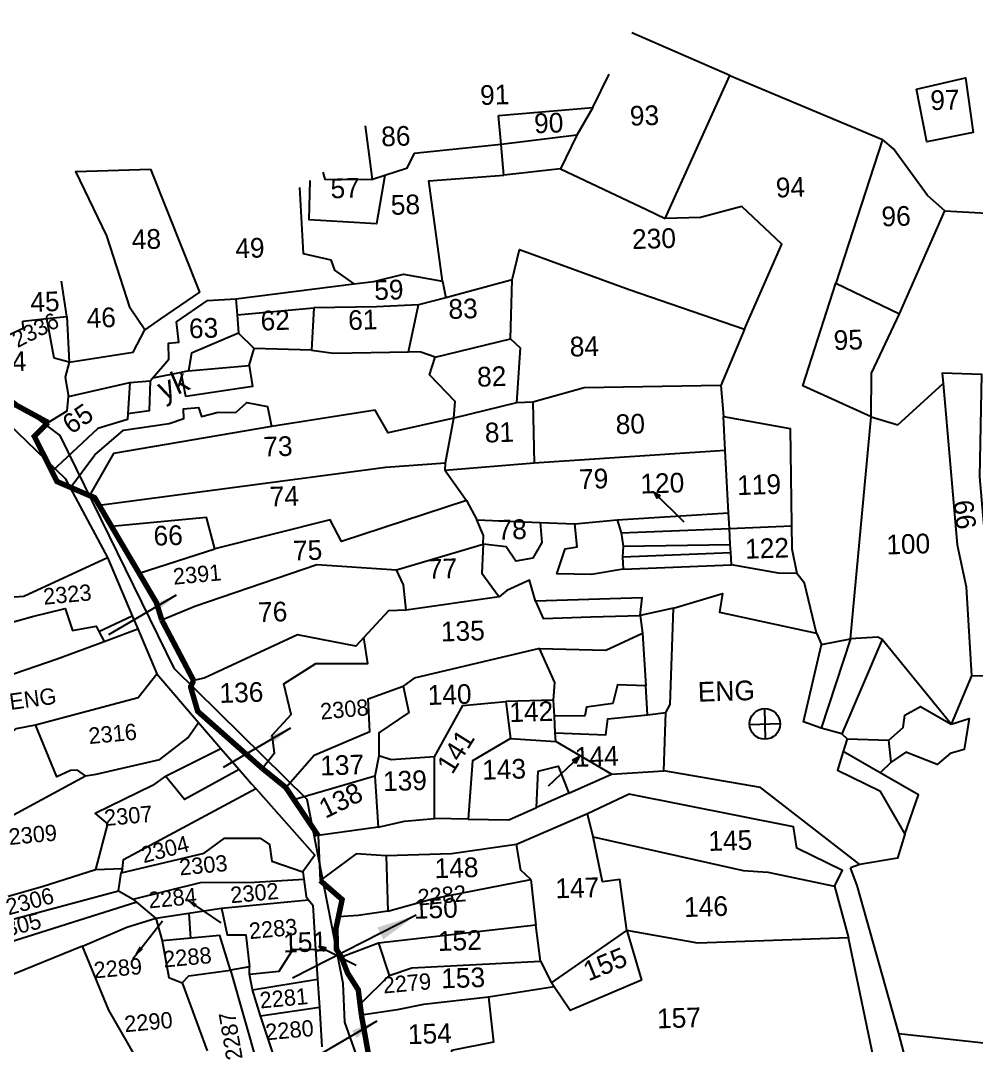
# Model space of a CAD drawing. Header units: metres. Extents: x 277515 to 230369286191, y 2056844 to 115415464409.
# Drawn here: x 278559 to 278989.2, y 2059576.4 to 2060037.4 of the extents above; entities that cross this region are included whole.
import ezdxf
from ezdxf.enums import TextEntityAlignment as Align

# ---------------------------------------------------------------- set-up
doc = ezdxf.new("R2010")
doc.units = ezdxf.units.M
doc.header["$MEASUREMENT"] = 0
for name, color, linetype in [('OFF', 1, 'Continuous'), ('OTHERS', 1, 'Continuous'), ('POLY_PARCEL', 6, 'Continuous'), ('POLY_ROAD', 30, 'Continuous'), ('SYM_ARROW', 1, 'Continuous'), ('TEXT_MAPIN', 7, 'Continuous'), ('TEXT_MAPOUT', 7, 'Continuous'), ('TEXT_PARCEL', 7, 'Continuous'), ('V_BOUND_LINE', 7, 'Continuous')]:
    doc.layers.add(name, color=color, linetype=linetype)
doc.styles.add('TEXT_MAP', font='', dxfattribs={"height": 1.8})
doc.styles.get('TEXT_MAP').set_extended_font_data('Kruti Dev 050')
doc.dimstyles.get("Standard").update_dxf_attribs({"dimtxt": 0.18, "dimasz": 0.18, "dimexe": 0.18, "dimexo": 0.0625, "dimgap": 0.09, "dimtad": 0, "dimtih": 1, "dimtoh": 1, "dimdec": 4, "dimzin": 0, "dimdsep": 46, "dimtxsty": 'Standard', "dimcen": 0.09, "dimadec": 0, "dimazin": 0, "dimtfac": 1, "dimtdec": 4, "dimtofl": 0, "dimtmove": 0, "dimatfit": 3, "dimfxl": 0, "dimtolj": 1, "dimtzin": 0, "dimarcsym": 0})

# ---------------------------------------------------------------- blocks, each defined once
blk = doc.blocks.new('ARROWASPECT')
h = blk.add_hatch(color=256)
h.paths.add_polyline_path([(2.85, -2.85), (3.72, -1.98), (0, 0)])
h.paths.add_polyline_path([(0, 0), (1.98, -3.72), (2.85, -2.85)])
for points in [[(0, 0), (17.15, -17.15)], [(0, 0), (1.98, -3.72)], [(0, 0), (3.72, -1.98)], [(3.72, -1.98), (1.98, -3.72)]]:
    blk.add_lwpolyline(points)
blk = doc.blocks.new('DETAIL')
for points in [[(0, 1.4), (0, -1.4)], [(-1.4, 0), (1.4, 0)]]:
    blk.add_lwpolyline(points)
blk.add_circle((0, 0), 1.4)
blk = doc.blocks.new('KSUB')
at = {"layer": 'OFF'}
for points in [[(278878.06, 2059808.85), (278905.97, 2059810.16)], [(278692.9, 2059670.88), (278693.87, 2059650.64)]]:
    blk.add_lwpolyline(points, dxfattribs=at)
at = {"layer": 'POLY_PARCEL'}
for points in [[(278878.2, 2060012.66), (278834.14, 2060031.79)], [(278816.51, 2059998.32), (278823.99, 2060013.23)], [(278849.19, 2059948.28), (278878.2, 2060012.66)], [(278878.2, 2060012.66), (278946.99, 2059983.81)], [(278962.18, 2060006.5), (278984.26, 2060011.54), (278987.79, 2059987.05), (278966.87, 2059982.83), (278962.18, 2060006.5)], [(278774.13, 2059994.64), (278816.51, 2059998.32)], [(278816.51, 2059998.32), (278809.34, 2059985.8)], [(278775.32, 2059981.58), (278774.13, 2059994.64)], [(278717.43, 2059965.92), (278714.3, 2059990.03)], [(278775.32, 2059981.58), (278736.13, 2059977.6), (278732.76, 2059970.76), (278722.91, 2059967.65)], [(278809.34, 2059985.8), (278775.32, 2059981.58)], [(278776.51, 2059967.89), (278775.32, 2059981.58)], [(278809.34, 2059985.8), (278802.05, 2059970.65)], [(278946.99, 2059983.81), (278925.93, 2059919.28)], [(278974.97, 2059951.73), (278967.22, 2059958.64), (278951.88, 2059979.6), (278946.99, 2059983.81)], [(278615.04, 2059898.26), (278608.39, 2059907.98), (278597.86, 2059940.59), (278583.87, 2059969.53), (278617.59, 2059970.56)], [(278617.59, 2059970.56), (278639.53, 2059915.28), (278622.03, 2059903.24), (278615.04, 2059898.26)], [(278722.91, 2059967.65), (278719.21, 2059945.9), (278688.97, 2059947.75), (278689.39, 2059965.44)], [(278695.07, 2059969.22), (278695.98, 2059966.06), (278717.43, 2059965.92)], [(278722.91, 2059967.65), (278717.43, 2059965.92)], [(278748.99, 2059920.22), (278742.84, 2059965.27), (278776.51, 2059967.89)], [(278802.05, 2059970.65), (278776.51, 2059967.89)], [(278802.05, 2059970.65), (278840.73, 2059952.39), (278849.19, 2059948.28)], [(278684.63, 2059962.27), (278686.26, 2059932.59), (278698.66, 2059929.79), (278700.39, 2059925.08), (278709.04, 2059918.93)], [(278884.87, 2059898.58), (278901.57, 2059936.79), (278883.58, 2059953.7), (278865.06, 2059948.77), (278849.19, 2059948.28)], [(278954.55, 2059905.48), (278974.97, 2059951.73)], [(278974.97, 2059951.73), (279045.55, 2059947.88), (279117.29, 2059939.36), (279161.8, 2059918.73)], [(278780.34, 2059920.78), (278783.5, 2059934.37), (278832.89, 2059916.44), (278884.87, 2059898.58)], [(278709.04, 2059918.93), (278718.02, 2059920.07), (278731.42, 2059923.25), (278748.99, 2059920.22)], [(278579.91, 2059904.33), (278577.44, 2059920.13)], [(278655.91, 2059912.21), (278709.04, 2059918.93)], [(278745.67, 2059885.99), (278779.57, 2059894.17), (278780.34, 2059920.78)], [(278748.99, 2059920.22), (278750.41, 2059912.73)], [(278780.34, 2059920.78), (278750.41, 2059912.73)], [(278941.79, 2059859.17), (278911.12, 2059873.13), (278925.93, 2059919.28)], [(278925.93, 2059919.28), (278954.55, 2059905.48)], [(278750.41, 2059912.73), (278738.19, 2059909.57)], [(278618.4, 2059876.56), (278625.77, 2059885.1), (278625.55, 2059892.24), (278630.3, 2059892.78), (278629.22, 2059901.87), (278643.23, 2059911.43), (278655.91, 2059912.21)], [(278655.91, 2059912.21), (278656.5, 2059904.99)], [(278656.5, 2059904.99), (278690.98, 2059908.13)], [(278690.98, 2059908.13), (278689.98, 2059889.05)], [(278738.19, 2059909.57), (278719.16, 2059908.59), (278690.98, 2059908.13)], [(278733.68, 2059888.4), (278738.19, 2059909.57)], [(278560.12, 2059902.14), (278570.83, 2059903.32)], [(278570.83, 2059903.32), (278579.91, 2059904.33)], [(278580.93, 2059883.73), (278574.13, 2059885.5), (278570.83, 2059903.32)], [(278579.91, 2059904.33), (278580.93, 2059883.73)], [(278656.5, 2059904.99), (278657.18, 2059896.78)], [(278941.79, 2059859.17), (278941.92, 2059878.83), (278954.55, 2059905.48)], [(278523.85, 2059882.42), (278560.22, 2059898.97), (278560.12, 2059902.14)], [(278884.87, 2059898.58), (278874.19, 2059873.19), (278875.41, 2059859.34)], [(278580.93, 2059883.73), (278609.79, 2059888.18), (278615.04, 2059898.26)], [(278657.18, 2059896.78), (278636.01, 2059887.79), (278634.66, 2059879.82)], [(278664.14, 2059889.85), (278657.18, 2059896.78)], [(278779.57, 2059894.17), (278783.94, 2059890.14), (278782.15, 2059865.5), (278754.05, 2059858.47)], [(278661.99, 2059882.24), (278664.14, 2059889.85)], [(278689.98, 2059889.05), (278664.14, 2059889.85)], [(278689.98, 2059889.05), (278699.94, 2059887.77), (278733.68, 2059888.4)], [(278745.67, 2059885.99), (278739.24, 2059888.18), (278733.68, 2059888.4)], [(278754.05, 2059858.47), (278754.62, 2059866.03), (278743.13, 2059877.98), (278745.67, 2059885.99)], [(278580.93, 2059883.73), (278579.16, 2059876.93), (278580.61, 2059868.24)], [(278661.99, 2059882.24), (278663.47, 2059872.76), (278633.43, 2059868.27), (278631.27, 2059879.14)], [(278634.66, 2059879.82), (278661.99, 2059882.24)], [(278617.33, 2059875.32), (278618.4, 2059876.56)], [(278631.27, 2059879.14), (278618.4, 2059876.56)], [(278634.66, 2059879.82), (278631.27, 2059879.14)], [(278998.44, 2059740.15), (278993.39, 2059801.11), (278990.67, 2059832.09), (278991.64, 2059878.15), (278973.75, 2059878.79), (278974.16, 2059874.17)], [(278580.61, 2059868.24), (278608.22, 2059874.64)], [(278617.33, 2059875.32), (278616.95, 2059861.81), (278607.3, 2059860.42)], [(278608.22, 2059874.64), (278607.3, 2059860.42)], [(278608.22, 2059874.64), (278617.33, 2059875.32)], [(278874.19, 2059873.19), (278812.61, 2059872.25), (278789.52, 2059865.72), (278790.17, 2059838.24)], [(278941.79, 2059859.17), (278953.82, 2059855.57), (278974.16, 2059874.17)], [(278974.16, 2059874.17), (278980.49, 2059801.62), (278984.64, 2059782.7), (278987.05, 2059742.7)], [(278571.46, 2059856.57), (278580.01, 2059861.87), (278580.61, 2059868.24)], [(278581.51, 2059827.42), (278592.54, 2059842.02), (278605.3, 2059853.13), (278625.86, 2059856.14), (278632.54, 2059858.32), (278632.41, 2059862.69), (278639.14, 2059863.29), (278640.45, 2059859.36), (278647.94, 2059861.18), (278655.89, 2059861.02), (278660.91, 2059865.54), (278670.1, 2059863.84), (278671.96, 2059854.77)], [(278754.05, 2059858.47), (278724.47, 2059852.01), (278718.6, 2059862.15), (278671.96, 2059854.77)], [(278789.52, 2059865.72), (278782.15, 2059865.5)], [(278607.3, 2059860.42), (278607.14, 2059857.94), (278593.76, 2059853.96), (278573.16, 2059834.62)], [(278750.25, 2059838.4), (278754.05, 2059858.47)], [(278876.16, 2059844.05), (278875.41, 2059859.34)], [(278875.41, 2059859.34), (278905.36, 2059853.9), (278906.11, 2059799.73), (278908.44, 2059788.69)], [(278932.54, 2059759.28), (278941.79, 2059859.17)], [(278671.96, 2059854.77), (278600.86, 2059842.67), (278590.14, 2059823.7)], [(278876.16, 2059844.05), (278790.17, 2059838.24), (278750.16, 2059835.03)], [(278877.67, 2059815.97), (278876.16, 2059844.05)], [(278594.41, 2059819.34), (278723.35, 2059836.5), (278750.25, 2059838.4)], [(278750.16, 2059835.03), (278750.25, 2059838.4)], [(278750.16, 2059835.03), (278759.71, 2059821.44)], [(278759.71, 2059821.44), (278703.49, 2059803.05), (278698.42, 2059812.81), (278646.4, 2059799.71)], [(278759.71, 2059821.44), (278764.34, 2059812.85)], [(278827.48, 2059812.8), (278877.67, 2059815.97)], [(278878.06, 2059808.85), (278877.67, 2059815.97)], [(278646.4, 2059799.71), (278642.79, 2059813.89), (278600.01, 2059809.83)], [(278767.15, 2059801.88), (278767.34, 2059805.8), (278764.34, 2059812.85)], [(278764.34, 2059812.85), (278792.93, 2059811.67)], [(278792.93, 2059811.67), (278793.64, 2059802.63), (278789.55, 2059795.53), (278781.91, 2059794.3), (278777.63, 2059800.73), (278767.15, 2059801.88)], [(278792.93, 2059811.67), (278808.48, 2059811.03)], [(278830.15, 2059790.66), (278815.92, 2059788.24), (278800.43, 2059788.56), (278804.05, 2059799.78), (278809.58, 2059800.74), (278808.48, 2059811.03)], [(278808.48, 2059811.03), (278827.48, 2059812.8)], [(278827.48, 2059812.8), (278829.25, 2059806.9)], [(278829.25, 2059806.9), (278878.06, 2059808.85)], [(278829.25, 2059806.9), (278830.23, 2059800.98)], [(278878.44, 2059801.73), (278878.06, 2059808.85)], [(278728.25, 2059790.26), (278767.15, 2059801.88)], [(278767.15, 2059801.88), (278766.56, 2059788.83), (278774.44, 2059778.18)], [(278830.23, 2059800.98), (278878.44, 2059801.73)], [(278878.63, 2059798.1), (278878.44, 2059801.73)], [(278612.37, 2059788.85), (278646.4, 2059799.71)], [(278830.23, 2059800.98), (278829.98, 2059796.21)], [(278829.98, 2059796.21), (278878.63, 2059798.1)], [(278878.93, 2059792.55), (278878.63, 2059798.1)], [(278622.56, 2059767.82), (278637.42, 2059773.99), (278692.44, 2059792.73), (278728.25, 2059790.26)], [(278829.98, 2059796.21), (278830.15, 2059790.66)], [(278830.15, 2059790.66), (278878.93, 2059792.55)], [(278908.44, 2059788.69), (278900.09, 2059788.83), (278878.93, 2059792.55)], [(278732.53, 2059772.13), (278731.38, 2059783.6), (278728.25, 2059790.26)], [(278917.28, 2059761.9), (278911.83, 2059784.35), (278908.44, 2059788.69)], [(278790.77, 2059776.3), (278788.1, 2059785.74), (278777.92, 2059781.06), (278774.44, 2059778.18)], [(278852.82, 2059773.04), (278874.86, 2059779.66), (278873.53, 2059771.29), (278917.28, 2059761.9)], [(278774.44, 2059778.18), (278732.53, 2059772.13)], [(278837.83, 2059769.8), (278838.78, 2059777.77), (278790.77, 2059776.3)], [(278790.77, 2059776.3), (278794.19, 2059768.46), (278815.61, 2059769.12), (278837.83, 2059769.8)], [(278732.53, 2059772.13), (278724.59, 2059771.89), (278713.58, 2059759.88)], [(278852.82, 2059773.04), (278837.83, 2059769.8)], [(278837.83, 2059769.8), (278838.87, 2059761.9)], [(278849.49, 2059726.11), (278851.37, 2059729.74), (278852.82, 2059773.04)], [(278713.58, 2059759.88), (278709.99, 2059755.97), (278683.62, 2059761.11), (278641.73, 2059741.57), (278636.92, 2059740.52)], [(278792.62, 2059754.92), (278822.42, 2059754.25), (278838.87, 2059761.9)], [(278838.87, 2059761.9), (278840.39, 2059738.13)], [(278917.28, 2059761.9), (278919.42, 2059756.81)], [(278667.78, 2059701.05), (278673.33, 2059708.02), (278672.3, 2059715.92), (278680.75, 2059725.31), (278677.55, 2059739.1), (278691.96, 2059748.27), (278715.39, 2059748.19), (278713.58, 2059759.88)], [(278919.38, 2059719.11), (278911.35, 2059722.04), (278919.42, 2059756.81)], [(278932.54, 2059759.28), (278919.38, 2059719.11)], [(278919.42, 2059756.81), (278932.54, 2059759.28)], [(278946.85, 2059758.93), (278928.59, 2059716.61)], [(278946.85, 2059758.93), (278944.83, 2059760.05), (278932.54, 2059759.28)], [(278977.79, 2059720.98), (278946.85, 2059758.93)], [(278792.62, 2059754.92), (278736.18, 2059741.65), (278731.19, 2059737.96)], [(278798.89, 2059731.7), (278799.44, 2059739.66), (278792.62, 2059754.92)], [(278987.05, 2059742.7), (278977.79, 2059720.98)], [(278987.05, 2059742.7), (278992.21, 2059742.85), (278998.44, 2059740.15)], [(278678.36, 2059692.48), (278691.24, 2059706.98), (278716.27, 2059717.56), (278715.47, 2059732.33), (278731.19, 2059737.96)], [(278731.19, 2059737.96), (278733.84, 2059726.13), (278720.32, 2059717), (278720.23, 2059706.68)], [(278840.39, 2059738.13), (278827.67, 2059738.54), (278825.54, 2059730.14), (278813.68, 2059728.59), (278813.01, 2059724.6), (278799.26, 2059724.56)], [(278841.19, 2059725.06), (278840.39, 2059738.13)], [(278745.27, 2059706.25), (278758.06, 2059729.26), (278777.47, 2059731.05)], [(278798.89, 2059731.7), (278777.47, 2059731.05)], [(278777.47, 2059731.05), (278779.56, 2059714.45)], [(278799.26, 2059724.56), (278798.89, 2059731.7)], [(278949.73, 2059713.69), (278956.3, 2059719.45), (278956.93, 2059725.02), (278963.96, 2059728.81), (278977.79, 2059720.98)], [(278799.65, 2059717), (278799.26, 2059724.56)], [(278799.65, 2059717), (278822.4, 2059716.15), (278823.37, 2059723.33), (278841.19, 2059725.06)], [(278841.19, 2059725.06), (278849.49, 2059726.11)], [(278848.49, 2059699.88), (278849.49, 2059726.11)], [(278977.79, 2059720.98), (278985.96, 2059723.53), (278983.61, 2059709.57), (278977.31, 2059707.79), (278971.5, 2059702.85), (278957.44, 2059708.37), (278950.83, 2059703.8)], [(278928.59, 2059716.61), (278919.38, 2059719.11)], [(278779.56, 2059714.45), (278762.4, 2059704.4), (278760.42, 2059678.15)], [(278779.56, 2059714.45), (278799.86, 2059713.08)], [(278799.86, 2059713.08), (278799.65, 2059717)], [(278928.59, 2059716.61), (278931.05, 2059714.31)], [(278931.05, 2059714.31), (278929.27, 2059708.56)], [(278931.05, 2059714.31), (278949.73, 2059713.69)], [(278824.93, 2059698.38), (278799.86, 2059713.08)], [(278950.83, 2059703.8), (278949.73, 2059713.69)], [(278720.23, 2059706.68), (278718.53, 2059697.5)], [(278745.27, 2059706.25), (278725.85, 2059704.87), (278720.23, 2059706.68)], [(278745.32, 2059678.48), (278745.27, 2059706.25)], [(278929.27, 2059708.56), (278926.71, 2059700.29), (278945.66, 2059690.95), (278956.98, 2059671.45)], [(278945.94, 2059699), (278929.27, 2059708.56)], [(278791.23, 2059683.45), (278791.93, 2059699.75), (278800.99, 2059702.01), (278805.73, 2059689.85)], [(278950.83, 2059703.8), (278945.94, 2059699)], [(278718.53, 2059697.5), (278682.08, 2059686.96)], [(278718.53, 2059697.5), (278720.03, 2059674.53)], [(278956.98, 2059671.45), (278963.19, 2059689.1), (278945.94, 2059699)], [(278816.76, 2059670.23), (278814.14, 2059680.57)], [(278816.76, 2059670.23), (278884.24, 2059655.17), (278895.39, 2059654.32), (278925.36, 2059648.1)], [(278831.86, 2059628.17), (278828.77, 2059651.09), (278820.86, 2059650.06), (278816.76, 2059670.23)], [(278956.98, 2059671.45), (278953.74, 2059660.64), (278936.75, 2059657.74)], [(278788.66, 2059651.05), (278784.17, 2059655.28), (278782.23, 2059666.73)], [(278723.61, 2059661.76), (278724.37, 2059636.78)], [(278936.75, 2059657.74), (278932.54, 2059656.34)], [(278724.37, 2059636.78), (278744.85, 2059642.57), (278788.66, 2059651.05)], [(278788.66, 2059651.05), (278790.88, 2059630.49)], [(278724.37, 2059636.78), (278710.93, 2059634.79), (278702.09, 2059634.24)], [(278790.88, 2059630.49), (278720.05, 2059622.37)], [(278792.97, 2059614.28), (278790.88, 2059630.49)], [(278798.03, 2059604.52), (278831.86, 2059628.17)], [(278831.86, 2059628.17), (278838.5, 2059605.76), (278806.35, 2059592.07), (278799.15, 2059602.84)], [(278931.63, 2059624.88), (278863.8, 2059622.4), (278831.86, 2059628.17)], [(278720.05, 2059622.37), (278703.47, 2059616.09)], [(278720.05, 2059622.37), (278724.86, 2059607.83)], [(278954.23, 2059581.73), (279056.23, 2059570.57), (279065.04, 2059620.04), (279131.72, 2059621.29)], [(278724.86, 2059607.83), (278735.08, 2059611.32), (278792.97, 2059614.28)], [(278792.97, 2059614.28), (278798.03, 2059604.52)], [(278724.86, 2059607.83), (278711.82, 2059595.06)], [(278799.15, 2059602.84), (278798.03, 2059604.52)], [(278799.15, 2059602.84), (278769.64, 2059598.09)], [(278769.64, 2059598.09), (278740.35, 2059594.81), (278728.51, 2059592.47), (278712.45, 2059590.06)], [(278769.64, 2059598.09), (278771.84, 2059577.92), (278752.9, 2059574.17), (278752.69, 2059567.81), (278737.39, 2059561.79), (278727.98, 2059557.93), (278718.48, 2059556.23)]]:
    blk.add_lwpolyline(points, dxfattribs=at)
at = {"layer": 'POLY_ROAD'}
for points in [[(278805.73, 2059689.85), (278824.93, 2059698.38)], [(278824.93, 2059698.38), (278848.49, 2059699.88)], [(278936.75, 2059657.74), (278892, 2059692.48), (278848.49, 2059699.88)], [(278805.73, 2059689.85), (278791.23, 2059683.45)], [(278925.36, 2059648.1), (278928.89, 2059655.12), (278908.33, 2059665.2), (278906.84, 2059674.68), (278832.93, 2059689.48), (278814.14, 2059680.57)], [(278760.42, 2059678.15), (278778.7, 2059677.91), (278791.23, 2059683.45)], [(278720.03, 2059674.53), (278731.86, 2059677.27), (278745.32, 2059678.48)], [(278760.42, 2059678.15), (278745.32, 2059678.48)], [(278814.14, 2059680.57), (278782.23, 2059666.73)], [(278720.03, 2059674.53), (278692.9, 2059670.88)], [(278782.23, 2059666.73), (278752.97, 2059662.66), (278723.61, 2059661.76)], [(278723.61, 2059661.76), (278710.08, 2059662.54), (278693.87, 2059650.64)], [(278954.23, 2059581.73), (278935.47, 2059648.39), (278932.54, 2059656.34)], [(278925.36, 2059648.1), (278925.36, 2059648.1), (278931.63, 2059624.88)], [(278944.36, 2059563.64), (278931.63, 2059624.88)], [(278964.1, 2059544.73), (278954.23, 2059581.73)]]:
    blk.add_lwpolyline(points, dxfattribs=at)
at = {"layer": 'V_BOUND_LINE', "const_width": 2.46}
for points in [[(278523.85, 2059882.42), (278571.46, 2059856.57)], [(278571.46, 2059856.57), (278565.25, 2059850.33), (278573.16, 2059834.62)], [(278573.16, 2059834.62), (278575.48, 2059830.02), (278581.51, 2059827.42)], [(278581.51, 2059827.42), (278590.14, 2059823.7)], [(278590.14, 2059823.7), (278592.42, 2059822.72), (278594.41, 2059819.34)], [(278594.41, 2059819.34), (278600.01, 2059809.83)], [(278600.01, 2059809.83), (278612.37, 2059788.85)], [(278612.37, 2059788.85), (278620.19, 2059775.57), (278622.56, 2059767.82)], [(278622.56, 2059767.82), (278636.92, 2059740.52)], [(278636.92, 2059740.52), (278635.58, 2059737.64), (278638.76, 2059726.71), (278667.78, 2059701.05)], [(278667.78, 2059701.05), (278678.36, 2059692.48)], [(278678.36, 2059692.48), (278682.08, 2059686.96)], [(278682.08, 2059686.96), (278692.9, 2059670.88)], [(278693.87, 2059650.64), (278703.74, 2059642.06), (278702.09, 2059634.24)], [(278702.09, 2059634.24), (278700.94, 2059628.82), (278701.23, 2059619.58), (278703.47, 2059616.09)], [(278703.47, 2059616.09), (278706.17, 2059609.06), (278711.03, 2059601.39), (278711.82, 2059595.06)], [(278711.82, 2059595.06), (278712.45, 2059590.06)], [(278712.45, 2059590.06), (278718.48, 2059556.23)]]:
    blk.add_lwpolyline(points, dxfattribs=at)
at = {"layer": 'OTHERS', "xscale": 4.921375242810441, "yscale": 4.921375242810441, "zscale": 4.921375242810441, "rotation": 1.753663468044712}
blk.add_blockref('DETAIL', (278893.98, 2059721.02), dxfattribs=at)
at = {"layer": 'SYM_ARROW'}
for p, xscale, yscale, zscale, rotation in [((278843.96, 2059825.28), 0.7863786985108949, 0.7863786985108949, 0.7863786985108949, 0.3970761330646768), ((278810.4, 2059706.17), 0.7863786985108947, 0.7863786985108947, 0.7863786985108947, 268.4210019252548), ((278693.1, 2059621.09), 0.7863786985108948, 0.7863786985108948, 0.7863786985108948, 18.20623782219172)]:
    blk.add_blockref('ARROWASPECT', p, dxfattribs=dict(at, xscale=xscale, yscale=yscale, zscale=zscale, rotation=rotation))
at = {"layer": 'TEXT_MAPIN'}
blk.add_text('ENG', height=8.858, rotation=1.7537, dxfattribs=at).set_placement((278876.78, 2059731.39), align=Align.CENTER)
at = {"layer": 'TEXT_PARCEL', "style": 'TEXT_MAP'}
for s, rotation, p in [('91', 1.7537, (278772.56, 2059999.57)), ('97', 1.7537, (278975.17, 2059997.26)), ('90', 1.7537, (278796.86, 2059986.88)), ('93', 1.7537, (278839.94, 2059990.25)), ('86', 1.7537, (278728.05, 2059980.97)), ('57', 1.7537, (278705.24, 2059957.58)), ('94', 1.7537, (278905.63, 2059957.96)), ('58', 1.7537, (278732.36, 2059950.15)), ('96', 1.7537, (278953.18, 2059944.97)), ('48', 1.7537, (278615.8, 2059934.62)), ('230', 1.7537, (278844.23, 2059934.87)), ('49', 1.7537, (278662.39, 2059930.64)), ('59', 1.7537, (278724.92, 2059911.84)), ('45', 1.7537, (278570.14, 2059906.53)), ('83', 1.7537, (278758.29, 2059903.35)), ('46', 1.7537, (278595.46, 2059899.33)), ('63', 1.7537, (278641.53, 2059894.63)), ('62', 1.7537, (278673.79, 2059898.14)), ('61', 1.7537, (278713.19, 2059898.36)), ('84', 1.7537, (278812.89, 2059886.42)), ('95', 1.7537, (278931.65, 2059889.35)), ('44', 1.7537, (278555.24, 2059879.61)), ('82', 1.7537, (278771.19, 2059872.88)), ('65', 34.4737, (278587.26, 2059854.71)), ('80', 1.7537, (278833.58, 2059851.51)), ('81', 1.7537, (278774.68, 2059847.77)), ('73', 1.7537, (278674.99, 2059841.43)), ('79', 1.7537, (278817.09, 2059826.86)), ('120', 1.7537, (278847.97, 2059824.9)), ('119', 1.7537, (278891.51, 2059824.23)), ('74', 1.7537, (278677.87, 2059819)), ('99', 97.228, (278988.39, 2059815.72)), ('78', 1.7537, (278780.37, 2059804.07)), ('66', 1.7537, (278625.59, 2059801.38)), ('100', 1.7537, (278958.63, 2059797.53)), ('75', 1.7537, (278688.35, 2059794.7)), ('122', 1.7537, (278895.1, 2059795.62)), ('77', 1.7537, (278749.06, 2059786.44)), ('76', 1.7537, (278672.64, 2059767.03)), ('135', 1.7537, (278758.2, 2059758.39)), ('136', 1.7537, (278658.56, 2059730.74)), ('140', 1.7537, (278752.25, 2059729.83)), ('142', 1.7537, (278789, 2059722.13)), ('141', 58.0482, (278758.59, 2059706.31)), ('144', 1.7537, (278818.44, 2059702)), ('137', 1.7537, (278703.89, 2059698.11)), ('143', 1.7537, (278776.77, 2059696.22)), ('139', 1.7537, (278732.14, 2059691.07)), ('138', 26.1851, (278705.09, 2059682.67)), ('145', 1.7537, (278878.55, 2059664.18)), ('148', 1.7537, (278755.34, 2059651.91)), ('147', 1.7537, (278809.7, 2059642.89)), ('150', 1.7537, (278746.04, 2059633.67)), ('146', 1.7537, (278867.63, 2059634.46)), ('151', 1.7537, (278687.21, 2059618.49)), ('152', 1.7537, (278756.83, 2059619.19)), ('155', 22.2988, (278823.74, 2059608.93)), ('153', 1.7537, (278758.34, 2059602.41)), ('157', 1.7537, (278855.47, 2059584.38)), ('154', 1.7537, (278743.35, 2059577.27))]:
    blk.add_text(s, height=8.858, rotation=rotation, dxfattribs=at).set_placement(p, align=Align.CENTER)
blk = doc.blocks.new('TEXTARROW')
blk.add_leader([(0.041, -0.012), (8.678, -0.012)], dimstyle='Standard', override={"dimtxt": 2.5, "dimasz": 2.5, "dimexe": 1.25, "dimexo": 0.625, "dimgap": 0.625, "dimtad": 1, "dimtih": 0, "dimtoh": 0, "dimzin": 8, "dimcen": 2.5, "dimtofl": 1})
blk = doc.blocks.new('ee')
at = {"layer": 'POLY_PARCEL'}
for points in [[(303.75, 846.97), (309.57, 846.86), (319.2, 850.25)], [(302.36, 846.34), (302.88, 843.19), (310.32, 844.53), (313.99, 845.06), (314.57, 842.56), (317.24, 842.79), (317.49, 842.17)], [(317.49, 842.17), (321.31, 843.58)], [(317.49, 842.17), (317.95, 841.03)], [(317.95, 841.03), (321.8, 842.06)], [(300.14, 836.86), (304.1, 837.56), (312.59, 839.59), (317.95, 841.03)], [(309.56, 832.54), (321.14, 834.51), (323.42, 836.94)], [(297.81, 828.8), (300.84, 828.93), (301.94, 830.97), (305.67, 831.31), (307.41, 832.36), (309.56, 832.54)], [(314.51, 826.43), (313.69, 827.13), (312.94, 827.19), (311.37, 826.61), (309.56, 832.54)], [(314.51, 826.43), (315.73, 826.49), (322.88, 827.48), (326.2, 829.57), (327.53, 831.16)], [(323.32, 825.56), (329.73, 828.05)], [(303.51, 821.72), (305.78, 822.71), (314.51, 826.43)], [(323.32, 825.56), (321.8, 824.67), (315.21, 822.18), (316.46, 820.93), (314.68, 816.03)], [(331.52, 825.54), (325.19, 822.8), (323.32, 825.56)], [(317.66, 815.86), (317.87, 816.82), (333.14, 823.28)], [(317.45, 815.39), (326.8, 816.72), (329.2, 818.15), (333.12, 817.79), (334.1, 816.99), (334.19, 815.12), (337.49, 813.65)], [(304.79, 813.99), (308.63, 814.69), (314.68, 816.03)], [(314.68, 816.03), (317.66, 815.86)], [(317.66, 815.86), (317.45, 815.39)], [(317, 813.43), (317.45, 815.39)], [(287.87, 807.91), (294.11, 808.89), (295.63, 808.18), (300.61, 809.07), (302.22, 810.94), (317, 813.43)], [(317, 813.43), (318.52, 812.36)], [(318.52, 812.36), (326.09, 813.52), (332.05, 812.98), (337.52, 812.81)], [(318.87, 812.01), (302.84, 808.53), (296.07, 807.38), (288.33, 805.81)], [(318.87, 812.01), (318.52, 812.36)], [(320.83, 810.05), (318.87, 812.01)], [(320.83, 810.05), (328.14, 810.49)], [(324.52, 810.27), (324.41, 807.47)], [(328.14, 810.49), (337.83, 810.5)], [(328.14, 810.49), (328.49, 807.47), (330.54, 807.29), (330.63, 803.73)], [(312.45, 807.71), (317.54, 809.34), (320.83, 810.05)], [(320.83, 810.05), (321.28, 807.47)], [(312.45, 807.71), (303.64, 805.04), (301.42, 804.64)], [(318.24, 792.58), (316.46, 796.58), (314.68, 800.41), (312.45, 807.71)], [(328.49, 803.55), (327.69, 807.47), (321.28, 807.47)], [(321.28, 807.47), (321.63, 803.37), (323.06, 802.66)], [(330.54, 802.93), (333.84, 802.93), (335.62, 805.24), (338.09, 804.97)], [(323.06, 802.66), (323.86, 803.37), (328.49, 803.55)], [(330.63, 803.73), (328.49, 803.55)], [(328.49, 803.55), (330.54, 792.69)], [(330.54, 802.93), (330.63, 803.73)], [(323.06, 802.66), (325.11, 794.91)], [(330.72, 801.15), (330.54, 802.93)], [(330.72, 801.15), (337.99, 801.68)], [(331.34, 798.21), (330.72, 801.15)], [(331.34, 798.21), (337.91, 798.56)], [(332.32, 794.02), (331.34, 798.21)]]:
    blk.add_lwpolyline(points, dxfattribs=at)
at = {"layer": 'POLY_ROAD'}
for points in [[(387.72, 637.9), (383.68, 647.95), (380.36, 652.83), (377.04, 673.77), (375.46, 682.87), (368.72, 699.35), (363.53, 711.07), (360.94, 720.61), (353.04, 748.86), (349.92, 758.77), (348.26, 766.75), (343.8, 783.96), (340.58, 796.67), (340.78, 800.92), (338.71, 821.55), (325.43, 837.31), (315.24, 864.15), (304.76, 873.58), (292.83, 884.88), (282.23, 920.08), (263.84, 941.31), (259.27, 953.65), (259.27, 953.65)], [(309.43, 866.28), (309.53, 866.14), (315.34, 859.38), (319.2, 850.25)], [(319.2, 850.25), (321.31, 843.58)], [(321.31, 843.58), (321.8, 842.06)], [(321.8, 842.06), (323.42, 836.94)], [(323.42, 836.94), (327.53, 831.16)], [(327.53, 831.16), (329.73, 828.05)], [(329.73, 828.05), (331.52, 825.54)], [(331.52, 825.54), (332.72, 823.84), (333.14, 823.28)], [(333.14, 823.28), (338.96, 815.34), (337.49, 813.65)], [(337.49, 813.65), (337.52, 812.81)], [(337.52, 812.81), (337.59, 810.9), (337.83, 810.5)], [(337.83, 810.5), (338.22, 809.85), (338.09, 804.97)], [(338.09, 804.97), (337.99, 801.68)], [(337.99, 801.68), (337.91, 798.56)], [(337.91, 798.56), (337.78, 794.18)]]:
    blk.add_lwpolyline(points, dxfattribs=at)
at = {"layer": 'SYM_ARROW', "rotation": 205.0055892160093}
for p in [(326.39, 845.38), (337.65, 829.6)]:
    blk.add_blockref('TEXTARROW', p, dxfattribs=at)
at = {"layer": 'SYM_ARROW'}
for p, xscale, yscale, zscale, rotation in [((324.28, 811.9), 0.5460265036704406, 0.5460265036704406, 0.5460265036704406, 320.2089997766224), ((317.83, 805.81), 0.6150197648306587, 0.6150197648306587, 0.6150197648306587, 46.36619983501163), ((349.59, 807.71), 1.775565000347734, 1.775565000347734, 1.775565000347734, 201.6408737986148), ((344.16, 796.46), 1.160022586488635, 1.160022586488635, 1.160022586488635, 205.0055892160093)]:
    blk.add_blockref('TEXTARROW', p, dxfattribs=dict(at, xscale=xscale, yscale=yscale, zscale=zscale, rotation=rotation))
at = {"layer": 'TEXT_MAPIN'}
blk.add_text('ENG', height=1.8, rotation=2.5, dxfattribs=at).set_placement((306.95, 834.45))
at = {"layer": 'TEXT_MAPOUT', "style": 'TEXT_MAP'}
blk.add_text('yk', height=2.5, rotation=18.4377, dxfattribs=at).set_placement((326.97, 866.89))
at = {"layer": 'TEXT_PARCEL', "style": 'TEXT_MAP'}
for s, rotation, p in [('2336', 21.7912, (311.43, 874.2)), ('2304', 9.4575, (320.04, 816.21)), ('2306', 9.8608, (304.62, 811.86)), ('2305', 8.7417, (302.95, 809.31)), ('2287', 94.401, (328.95, 793.7))]:
    blk.add_text(s, height=1.8, rotation=rotation, dxfattribs=at).set_placement(p)
for s, p in [('2391', (326.21, 846.56)), ('2323', (311.71, 845.69)), ('2316', (315.27, 829.89)), ('2308', (341.04, 830.2)), ('2307', (316.15, 820.7)), ('2309', (305.44, 819.6)), ('2303', (323.91, 814.5)), ('2284', (320.18, 811.19)), ('2302', (329.26, 810.91)), ('2282', (349.88, 808.73)), ('2283', (330.95, 806.77)), ('2289', (313.44, 804.04)), ('2288', (321.21, 804.53)), ('2279', (345.13, 799.41)), ('2281', (331.41, 799.03)), ('2290', (316.26, 797.8)), ('2280', (331.71, 795.46))]:
    blk.add_text(s, height=1.8, dxfattribs=at).set_placement(p)

msp = doc.modelspace()

# ---------------------------------------------------------------- block references
msp.add_blockref('KSUB', (0, 0))
at = {"xscale": 4.068418026143748, "yscale": 4.068418026143748, "zscale": 4.068418026143748, "rotation": 5.322478056082415}
msp.add_blockref('ee', (277626.04, 2056231.2), dxfattribs=at)

doc.saveas('drawing.dxf')
